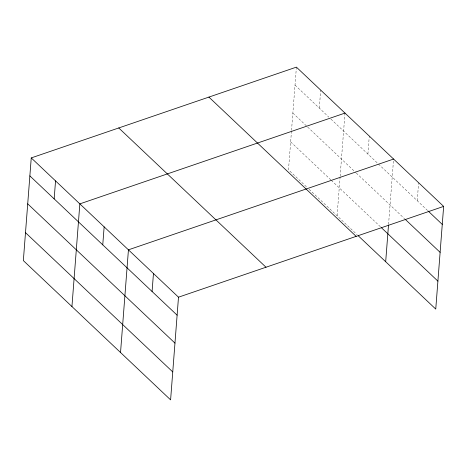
<?xml version="1.0" encoding="UTF-8"?>
<svg xmlns="http://www.w3.org/2000/svg" width="467" height="467" viewBox="0 0 467 467"><rect width="100%" height="100%" fill="white"/><g stroke="black" fill="none" stroke-linecap="round" stroke-linejoin="round"><path stroke-width="0.35" stroke-dasharray="2.33 1.75" d="M291.478 131.069L288.501 169.813L306.988 187.296M291.536 130.346L296.399 67.131M319.311 108.105L320.695 90.113M337.092 215.772L340.075 177.028M340.128 176.304L344.99 113.09M367.903 154.063L369.286 136.072M388.556 224.429L393.588 159.054M417.235 200.717L418.619 182.725M295.016 85.122L328.821 117.094M330.934 119.091L377.937 163.555M378.468 164.051L427.661 210.582M292.867 113.072L355.72 172.516M356.245 173.018L404.656 218.801M290.649 141.863L330.794 179.83M331.319 180.332L380.967 227.289M309.096 189.293L357.162 234.755"/><path stroke-width="0.7" d="M31.248 157.916L23.35 260.598L170.601 399.869L178.499 297.187L31.248 157.916L296.399 67.131L443.65 206.402L435.752 309.084L358.218 235.753M54.16 198.884L55.55 180.898M71.941 306.556L79.845 203.875L344.99 113.09M102.758 244.848L104.141 226.857M120.533 352.515L128.437 249.833L393.588 159.054M152.084 291.501L153.468 273.51M385.684 261.73L388.497 225.147M178.499 297.187L443.65 206.402M428.186 211.078L442.267 224.393M405.175 219.292L440.112 252.343M381.498 227.791L437.9 281.134M208.901 97.089L356.152 236.36M118.752 127.958L265.997 267.229M29.865 175.907L177.116 315.178M27.716 203.851L174.967 343.122M25.498 232.648L172.749 371.919"/></g></svg>
